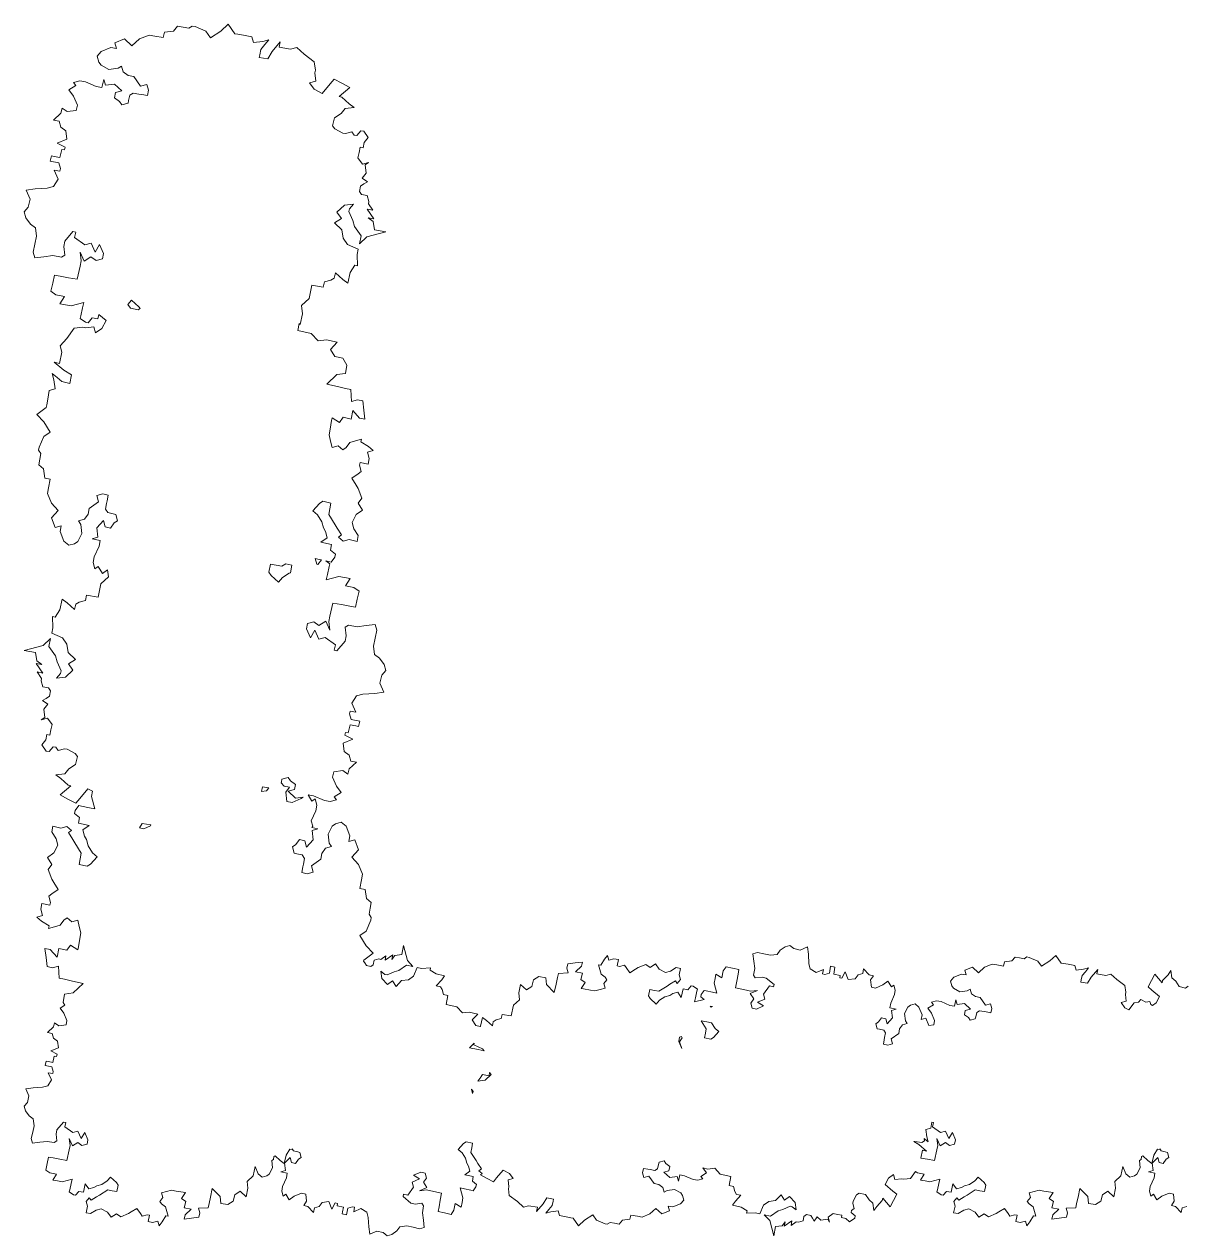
# Model space of a CAD drawing. Header units: millimetres. Extents: x 14385 to 129787, y 107826 to 186798.
# Drawn here: x 58770 to 63507, y 123948 to 128892 of the extents above; entities that cross this region are included whole.
import ezdxf

# ---------------------------------------------------------------- set-up
doc = ezdxf.new("R2010")
doc.units = ezdxf.units.MM
doc.header["$LTSCALE"] = 1000
doc.layers.add('FF-PLANTS', color=86, linetype='Continuous')

msp = doc.modelspace()

# ---------------------------------------------------------------- linework, layer by layer
at = {"layer": 'FF-PLANTS', "linetype": 'Continuous', "lineweight": 5, "flags": 128}
msp.add_lwpolyline([(63511.4, 124068), (63492.3, 124062.5), (63489, 124043.9), (63466.2, 124068.3), (63448.7, 124072.2), (63460.7, 124088.9), (63457, 124118.7), (63439.6, 124122.6), (63410.1, 124109.8), (63389.3, 124095), (63375.2, 124117.5), (63364.8, 124110.1), (63359.4, 124130.7), (63362.7, 124149.3), (63378.1, 124184.6), (63381.4, 124203.2), (63355.2, 124209), (63374.3, 124214.4), (63370.6, 124244.3), (63393, 124268.3), (63398.4, 124247.8), (63415.8, 124243.9), (63427.9, 124260.6), (63438.3, 124268), (63432.8, 124288.5), (63424.1, 124290.5), (63406.7, 124294.3), (63401.6, 124302.5), (63401.6, 124300.6), (63392.3, 124302.2), (63377.2, 124277.7), (63369.5, 124242.9), (63352.8, 124254.9), (63331.7, 124274.6), (63330.3, 124272.6), (63327.5, 124271.8), (63324.9, 124259.9), (63318.3, 124255.7), (63322, 124226), (63308.3, 124200), (63297.9, 124192.7), (63278.8, 124187.2), (63263, 124200.4), (63250.9, 124231.4), (63242.4, 124193), (63218, 124170.1), (63221.5, 124142.3), (63213.7, 124107.4), (63189.7, 124129.8), (63167.2, 124115.7), (63161.4, 124089.6), (63138.9, 124075.4), (63111, 124080.4), (63107.5, 124108.2), (63076.1, 124141), (63068.3, 124106.1), (63062.5, 124080), (63058.7, 124062.5), (63019.5, 124060.4), (63025, 124041.3), (63021.1, 124023.9), (62991.2, 124020.1), (62961.4, 124016.4), (62965.3, 124033.8), (62989.7, 124056.7), (62961.7, 124061.7), (62967.5, 124087.8), (62950.9, 124099.9), (62966, 124124.4), (62956.7, 124126), (62928.7, 124131), (62910.1, 124134.3), (62889.6, 124128.9), (62869, 124123.5), (62874.5, 124104.4), (62861.3, 124088.6), (62868.7, 124078.2), (62885.4, 124066.2), (62890.8, 124047.1), (62896.2, 124028), (62886.9, 124029.7), (62871.8, 124005.1), (62858.7, 123989.4), (62853.2, 124008.5), (62832.7, 124003.1), (62814.1, 124006.4), (62819.9, 124032.5), (62810.5, 124034.2), (62790, 124028.8), (62782.6, 124039.2), (62767.9, 124059.9), (62745.4, 124045.8), (62734.2, 124038.7), (62702.4, 124026.3), (62685.7, 124038.3), (62663.2, 124024.2), (62648.5, 124044.9), (62622.5, 124058.6), (62601.9, 124053.2), (62579.5, 124039.1), (62560.8, 124042.4), (62566.6, 124068.6), (62561.2, 124087.7), (62574.4, 124103.4), (62581.7, 124093.1), (62604.2, 124107.2), (62615.5, 124114.3), (62649.2, 124135.5), (62667.8, 124132.1), (62686.4, 124128.8), (62692.2, 124155), (62684.8, 124165.4), (62660.8, 124187.8), (62647.6, 124172), (62625.1, 124157.9), (62604.6, 124152.5), (62593.3, 124145.4), (62572.8, 124140), (62558.1, 124160.7), (62550.3, 124125.9), (62531.7, 124129.2), (62518.5, 124113.4), (62509.2, 124115), (62492.5, 124127.1), (62494.5, 124135.8), (62500.3, 124162), (62504.1, 124179.4), (62463.1, 124168.6), (62444.4, 124171.9), (62425.8, 124175.2), (62440.9, 124199.7), (62413, 124204.7), (62405.4, 124210.2), (62385.4, 124182.6), (62357.6, 124179), (62348.9, 124181), (62321.1, 124177.5), (62315.7, 124198), (62294.9, 124183.3), (62281.2, 124157.3), (62312.8, 124130.9), (62328.6, 124117.8), (62314.9, 124091.8), (62301.2, 124065.8), (62271.3, 124101.4), (62269.6, 124092.1), (62247.2, 124068.1), (62235.2, 124051.4), (62231.4, 124081.3), (62215.6, 124094.4), (62201.5, 124116.9), (62175.3, 124122.7), (62165, 124115.3), (62151.3, 124089.3), (62149.6, 124080), (62155, 124059.5), (62144.6, 124052.1), (62143, 124042.8), (62158.8, 124029.6), (62157.1, 124020.3), (62136.3, 124005.6), (62120.6, 124018.8), (62103.1, 124022.6), (62104.8, 124031.9), (62087.3, 124035.8), (62069.9, 124039.7), (62049.1, 124024.9), (62054.5, 124004.4), (62047.5, 124015.6), (62019.7, 124012.1), (62003.9, 124025.3), (61991.8, 124008.6), (61984.8, 124019.8), (61977.7, 124031.1), (61960.3, 124034.9), (61949.9, 124027.5), (61946.6, 124008.9), (61927.5, 124003.5), (61918.8, 124005.4), (61898, 123990.7), (61901.3, 124009.3), (61870.2, 123987.2), (61873.5, 124005.8), (61861.5, 123989.1), (61833.6, 123985.6), (61827, 123948.4), (61810.8, 124010), (61787.9, 124034.4), (61814.1, 124028.6), (61845.2, 124050.7), (61864.3, 124056.2), (61893.8, 124069), (61902.5, 124067.1), (61918.3, 124053.9), (61914.6, 124083.7), (61891.7, 124108.2), (61871, 124093.4), (61856.8, 124115.9), (61834.4, 124091.8), (61806.6, 124088.3), (61785.9, 124073.6), (61770.5, 124038.3), (61753.1, 124042.1), (61716.5, 124040.6), (61718.2, 124049.9), (61693.7, 124065), (61658.8, 124072.7), (61670.8, 124089.4), (61693.2, 124113.4), (61675.8, 124117.3), (61668.7, 124128.5), (61663.3, 124149.1), (61645.9, 124153), (61652.5, 124190.2), (61608.9, 124199.8), (61586.1, 124224.3), (61558.2, 124220.7), (61537.9, 124225.2), (61552.6, 124204.7), (61530.1, 124190.5), (61537.5, 124180.2), (61516.9, 124174.8), (61498.3, 124178.1), (61463, 124193.4), (61444.4, 124196.7), (61438.6, 124170.6), (61433.2, 124189.7), (61403.3, 124185.9), (61379.2, 124208.3), (61399.8, 124213.7), (61403.7, 124231.2), (61387, 124243.2), (61379.6, 124253.6), (61359.1, 124248.2), (61357.1, 124239.5), (61353.3, 124222), (61342, 124215), (61323.4, 124218.3), (61314.1, 124219.9), (61295.5, 124223.2), (61291.6, 124205.8), (61297.1, 124186.7), (61317.6, 124192.1), (61339.7, 124161), (61358.3, 124157.7), (61375, 124145.6), (61380.5, 124126.5), (61391.7, 124133.6), (61421.6, 124137.3), (61447.5, 124123.6), (61454.9, 124113.3), (61460.4, 124094.2), (61447.2, 124078.4), (61415.4, 124065.9), (61396.8, 124069.2), (61402.2, 124050.1), (61370.4, 124037.7), (61346.4, 124060.1), (61322, 124037.2), (61290.2, 124024.8), (61271.6, 124028.1), (61243.7, 124033), (61239.8, 124015.6), (61209.9, 124011.9), (61196.8, 123996.1), (61178.2, 123999.4), (61159.6, 124002.7), (61148.3, 123995.6), (61139, 123997.3), (61103.7, 124012.6), (61089, 124033.4), (61055.2, 124012.2), (61030.8, 123989.4), (61008.7, 124020.5), (60999.4, 124022.2), (60980.8, 124025.5), (60952.9, 124030.4), (60947.4, 124049.5), (60917.6, 124045.8), (60897, 124040.4), (60910.2, 124056.2), (60923.4, 124072), (60927.2, 124089.4), (60929.2, 124098.1), (60901.3, 124103.1), (60886.2, 124078.6), (60859.8, 124047), (60863.7, 124064.5), (60826.4, 124071.1), (60805.9, 124065.7), (60781.8, 124088.1), (60748.5, 124112.2), (60745, 124140), (60746.9, 124148.7), (60743.4, 124176.5), (60763.9, 124181.9), (60749.2, 124202.7), (60723.2, 124216.4), (60696.9, 124184.8), (60683.7, 124169), (60657.7, 124182.7), (60631.7, 124196.4), (60638.3, 124202), (60624.1, 124213.8), (60634.5, 124221.2), (60620.4, 124243.7), (60613.3, 124254.9), (60592.1, 124288.6), (60595.5, 124307.3), (60598.8, 124325.9), (60572.6, 124331.7), (60562.2, 124324.3), (60539.8, 124300.2), (60555.6, 124287.1), (60569.7, 124264.6), (60575.1, 124244), (60582.2, 124232.8), (60587.6, 124212.3), (60566.8, 124197.5), (60601.7, 124189.8), (60598.4, 124171.2), (60614.2, 124158), (60612.5, 124148.7), (60600.5, 124132), (60591.8, 124133.9), (60565.6, 124139.7), (60548.2, 124143.6), (60559, 124102.5), (60555.7, 124083.9), (60552.4, 124065.3), (60527.9, 124080.4), (60522.9, 124052.5), (60510.8, 124035.8), (60484.7, 124041.6), (60458.5, 124047.4), (60461.8, 124066), (60466.8, 124093.9), (60471.8, 124121.8), (60428.2, 124131.5), (60410.7, 124135.4), (60382.9, 124131.9), (60412.4, 124144.7), (60398.3, 124167.1), (60410.3, 124183.8), (60404.9, 124204.4), (60387.5, 124208.2), (60358, 124195.4), (60382.5, 124180.3), (60353, 124167.5), (60358.4, 124147), (60334.3, 124113.6), (60316.9, 124117.5), (60315.2, 124108.2), (60346.8, 124081.8), (60364.3, 124077.9), (60392.1, 124081.5), (60399.1, 124070.2), (60394.2, 124042.3), (60397.9, 124012.4), (60401.7, 123982.6), (60382.6, 123977.1), (60356.4, 123982.9), (60330.2, 123988.7), (60302.4, 123985.2), (60290.4, 123968.6), (60269.6, 123953.8), (60250.5, 123948.4), (60234.7, 123961.5), (60208.6, 123967.3), (60179.1, 123954.5), (60175.4, 123984.4), (60173.3, 124023.5), (60167.9, 124044.1), (60143.3, 124059.2), (60113.9, 124046.4), (60117.2, 124065), (60108.5, 124066.9), (60089.4, 124061.5), (60084.4, 124033.5), (60067, 124037.4), (60068.6, 124046.7), (60071.9, 124065.3), (60045.8, 124071.1), (60047.4, 124080.4), (60038.7, 124082.4), (60025, 124056.4), (60012.5, 124088.2), (59984.7, 124084.7), (59972.7, 124068), (59953.6, 124062.5), (59950.3, 124043.9), (59927.4, 124068.3), (59910, 124072.2), (59922, 124088.9), (59918.3, 124118.7), (59900.8, 124122.6), (59871.3, 124109.8), (59850.6, 124095), (59836.5, 124117.5), (59826.1, 124110.1), (59820.7, 124130.7), (59824, 124149.3), (59839.3, 124184.6), (59842.7, 124203.2), (59816.5, 124209), (59835.6, 124214.4), (59831.8, 124244.3), (59854.3, 124268.3), (59859.7, 124247.8), (59877.1, 124243.9), (59889.1, 124260.6), (59899.5, 124268), (59894.1, 124288.5), (59885.4, 124290.5), (59868, 124294.3), (59862.8, 124302.5), (59862.9, 124300.6), (59853.6, 124302.2), (59838.5, 124277.7), (59830.8, 124242.9), (59814.1, 124254.9), (59793, 124274.6), (59791.6, 124272.6), (59788.8, 124271.8), (59786.2, 124259.9), (59779.5, 124255.7), (59783.3, 124226), (59769.6, 124200), (59759.2, 124192.7), (59740.1, 124187.2), (59724.3, 124200.4), (59712.1, 124231.4), (59703.6, 124193), (59679.2, 124170.1), (59682.7, 124142.3), (59675, 124107.4), (59650.9, 124129.8), (59628.5, 124115.7), (59622.7, 124089.6), (59600.2, 124075.4), (59572.3, 124080.4), (59568.8, 124108.2), (59537.3, 124141), (59529.6, 124106.1), (59523.8, 124080), (59519.9, 124062.5), (59480.8, 124060.4), (59486.2, 124041.3), (59482.4, 124023.9), (59452.5, 124020.1), (59422.7, 124016.4), (59426.5, 124033.8), (59450.9, 124056.7), (59423, 124061.7), (59428.8, 124087.8), (59412.1, 124099.9), (59427.2, 124124.4), (59417.9, 124126), (59390, 124131), (59371.4, 124134.3), (59350.8, 124128.9), (59330.3, 124123.5), (59335.7, 124104.4), (59322.6, 124088.6), (59329.9, 124078.2), (59346.6, 124066.2), (59352.1, 124047.1), (59357.5, 124028), (59348.2, 124029.7), (59333.1, 124005.1), (59319.9, 123989.4), (59314.5, 124008.5), (59293.9, 124003.1), (59275.3, 124006.4), (59281.1, 124032.5), (59271.8, 124034.2), (59251.3, 124028.8), (59243.9, 124039.2), (59229.1, 124059.9), (59206.7, 124045.8), (59195.4, 124038.7), (59163.6, 124026.3), (59147, 124038.3), (59124.5, 124024.2), (59109.7, 124044.9), (59083.8, 124058.6), (59063.2, 124053.2), (59040.7, 124039.1), (59022.1, 124042.4), (59027.9, 124068.6), (59022.5, 124087.7), (59035.6, 124103.4), (59043, 124093.1), (59065.5, 124107.2), (59076.7, 124114.3), (59110.5, 124135.5), (59129.1, 124132.1), (59147.7, 124128.8), (59153.5, 124155), (59146.1, 124165.4), (59122, 124187.8), (59108.9, 124172), (59086.4, 124157.9), (59065.9, 124152.5), (59054.6, 124145.4), (59034.1, 124140), (59019.3, 124160.7), (59011.6, 124125.9), (58993, 124129.2), (58979.8, 124113.4), (58970.5, 124115), (58953.8, 124127.1), (58955.7, 124135.8), (58961.5, 124162), (58965.4, 124179.4), (58924.3, 124168.6), (58905.7, 124171.9), (58887.1, 124175.2), (58902.2, 124199.7), (58874.3, 124204.7), (58857.6, 124216.7), (58863.4, 124242.9), (58869.2, 124269.1), (58887.8, 124265.8), (58915.7, 124260.8), (58943.6, 124255.8), (58953.3, 124299.4), (58957.2, 124316.9), (58953.7, 124344.7), (58966.5, 124315.2), (58989, 124329.3), (59005.6, 124317.3), (59026.2, 124322.7), (59030, 124340.1), (59017.2, 124369.6), (59002.1, 124345.1), (58989.3, 124374.6), (58968.8, 124369.2), (58935.4, 124393.2), (58939.3, 124410.7), (58930, 124412.3), (58903.6, 124380.8), (58899.8, 124363.3), (58903.3, 124335.5), (58892, 124328.5), (58864.1, 124333.4), (58834.3, 124329.7), (58804.4, 124325.9), (58799, 124345), (58804.8, 124371.2), (58810.6, 124397.4), (58807, 124425.2), (58790.4, 124437.2), (58775.6, 124458), (58770.2, 124477.1), (58783.3, 124492.8), (58789.1, 124519), (58776.3, 124548.5), (58806.2, 124552.2), (58845.3, 124554.3), (58865.9, 124559.7), (58881, 124584.2), (58868.2, 124613.7), (58886.8, 124610.4), (58888.7, 124619.1), (58883.3, 124638.2), (58855.4, 124643.2), (58859.2, 124660.6), (58868.5, 124659), (58887.1, 124655.7), (58892.9, 124681.8), (58902.2, 124680.2), (58904.2, 124688.9), (58878.2, 124702.6), (58910, 124715.1), (58906.5, 124742.9), (58889.8, 124754.9), (58884.3, 124774), (58865.7, 124777.3), (58890.1, 124800.2), (58894, 124817.6), (58910.7, 124805.6), (58940.5, 124809.3), (58944.4, 124826.8), (58931.6, 124856.2), (58916.8, 124877), (58935.4, 124888.7), (58928.3, 124900), (58934.5, 124934.7), (58969.1, 124939.1), (59009.9, 124978.2), (58966.5, 124987.8), (58933.9, 124995), (58912.2, 124999.8), (58909.6, 125048.5), (58885.9, 125041.8), (58864.2, 125046.6), (58859.5, 125083.7), (58854.8, 125120.9), (58876.5, 125116.1), (58905, 125085.7), (58911.1, 125120.4), (58943.7, 125113.2), (58958.7, 125134), (58989.2, 125115.2), (58991.2, 125126.8), (58997.4, 125161.5), (59001.5, 125184.7), (58994.8, 125210.2), (58988.1, 125235.8), (58964.3, 125229), (58944.7, 125245.4), (58931.8, 125236.2), (58916.8, 125215.5), (58893, 125208.7), (58869.3, 125201.9), (58871.3, 125213.5), (58840.8, 125232.3), (58821.2, 125248.7), (58845, 125255.5), (58838.2, 125281), (58842.4, 125304.2), (58874.9, 125297), (58877, 125308.6), (58870.2, 125334.1), (58883.2, 125343.3), (58909, 125361.6), (58891.4, 125389.6), (58882.6, 125403.6), (58867.1, 125443.2), (58882.1, 125463.9), (58864.5, 125491.9), (58890.3, 125510.2), (58907.4, 125542.6), (58900.6, 125568.1), (58883.1, 125596.1), (58887.2, 125619.3), (58919.7, 125612), (58943.5, 125618.8), (58963.1, 125602.4), (58950.2, 125593.2), (58967.8, 125565.3), (58976.6, 125551.3), (59003, 125509.3), (58998.8, 125486.2), (58994.7, 125463), (59027.3, 125455.8), (59040.2, 125465), (59068.1, 125494.9), (59048.4, 125511.3), (59030.9, 125539.3), (59024.1, 125564.8), (59015.3, 125578.8), (59008.6, 125604.4), (59034.4, 125622.7), (58991, 125632.4), (58995.2, 125655.5), (58975.5, 125671.9), (58977.6, 125683.5), (58992.6, 125704.2), (59003.4, 125701.8), (59036, 125694.6), (59057.7, 125689.8), (59044.2, 125740.9), (59048, 125762.4), (59030.1, 125771.8), (58997.3, 125732.6), (58981, 125712.9), (58948.6, 125730), (58916.3, 125747), (58960.6, 125784.2), (58949.1, 125786.3), (58919.1, 125814.2), (58898.4, 125829.1), (58935.5, 125833.8), (58951.9, 125853.4), (58979.9, 125871), (58987.1, 125903.6), (58977.9, 125916.5), (58945.6, 125933.5), (58934, 125935.6), (58908.4, 125928.9), (58899.3, 125941.8), (58887.7, 125943.8), (58871.3, 125924.2), (58859.7, 125926.3), (58841.4, 125952.1), (58857.8, 125971.7), (58862.6, 125993.4), (58874.1, 125991.4), (58879, 126013.1), (58883.8, 126034.8), (58865.4, 126060.6), (58839.8, 126053.9), (58853.8, 126062.7), (58849.5, 126097.3), (58865.9, 126116.9), (58845.1, 126131.9), (58859.1, 126140.7), (58873.1, 126149.5), (58877.9, 126171.2), (58868.7, 126184.1), (58845.5, 126188.2), (58838.8, 126212), (58841.2, 126222.8), (58822.8, 126248.7), (58846, 126244.5), (58818.5, 126283.3), (58841.6, 126279.2), (58820.9, 126294.1), (58816.5, 126328.7), (58770.2, 126337), (58846.9, 126357.2), (58877.2, 126385.6), (58870, 126353), (58897.6, 126314.3), (58904.3, 126290.5), (58920.3, 126253.9), (58917.9, 126243), (58901.5, 126223.4), (58938.6, 126228), (58969, 126256.5), (58950.6, 126282.3), (58978.6, 126299.9), (58948.7, 126327.8), (58944.3, 126362.4), (58926, 126388.2), (58882.1, 126407.3), (58886.9, 126429), (58884.9, 126474.5), (58896.5, 126472.4), (58915.3, 126502.9), (58924.9, 126546.3), (58945.6, 126531.3), (58975.6, 126503.4), (58980.4, 126525.1), (58994.4, 126533.9), (59019.9, 126540.7), (59024.7, 126562.4), (59071.1, 126554.1), (59083.1, 126608.4), (59113.5, 126636.8), (59109.8, 126665.6), (59089.1, 126650.8), (59071.5, 126678.8), (59058.6, 126669.6), (59051.9, 126695.2), (59056, 126718.4), (59075.1, 126762.3), (59079.2, 126785.4), (59046.7, 126792.7), (59070.4, 126799.4), (59065.8, 126836.6), (59093.6, 126866.5), (59100.4, 126840.9), (59122.1, 126836.1), (59137.1, 126856.9), (59150, 126866.1), (59143.2, 126891.6), (59132.4, 126894), (59110.7, 126898.8), (59101.9, 126912.8), (59106, 126936), (59108.1, 126947.6), (59112.2, 126970.7), (59090.5, 126975.5), (59066.7, 126968.8), (59073.5, 126943.2), (59034.7, 126915.7), (59030.6, 126892.5), (59015.6, 126871.7), (58991.9, 126865), (59000.7, 126851), (59005.3, 126813.8), (58988.3, 126781.5), (58975.4, 126772.3), (58951.6, 126765.6), (58932, 126782), (58916.4, 126821.5), (58920.6, 126844.7), (58896.8, 126837.9), (58881.3, 126877.4), (58909.2, 126907.4), (58880.7, 126937.7), (58865.2, 126977.3), (58869.4, 127000.5), (58875.5, 127035.2), (58853.8, 127040), (58849.2, 127077.2), (58829.5, 127093.5), (58833.7, 127116.7), (58837.8, 127139.9), (58829, 127153.8), (58831.1, 127165.4), (58850.2, 127209.3), (58876, 127227.7), (58849.6, 127269.6), (58821.2, 127300), (58859.9, 127327.5), (58862, 127339.1), (58866.1, 127362.3), (58872.3, 127397), (58896.1, 127403.8), (58891.4, 127440.9), (58884.7, 127466.5), (58904.3, 127450.1), (58924, 127433.7), (58945.7, 127428.9), (58956.5, 127426.5), (58962.7, 127461.3), (58932.2, 127480), (58892.9, 127512.8), (58914.6, 127508), (58922.9, 127554.3), (58916.2, 127579.9), (58944, 127609.8), (58974, 127651.3), (59008.6, 127655.7), (59019.5, 127653.3), (59054.1, 127657.7), (59060.8, 127632.1), (59086.6, 127650.5), (59103.7, 127682.8), (59074.5, 127707.1), (59070.6, 127689.2), (59047.4, 127693.3), (59031, 127673.7), (59019.4, 127675.8), (58998.7, 127690.7), (59001.1, 127701.6), (59008.3, 127734.1), (59013.1, 127755.8), (58962, 127742.4), (58938.8, 127746.5), (58915.7, 127750.6), (58934.4, 127781.1), (58899.7, 127787.3), (58879, 127802.3), (58886.2, 127834.8), (58893.4, 127867.4), (58916.5, 127863.3), (58951.3, 127857.1), (58986, 127850.9), (58998, 127905.2), (59002.9, 127926.9), (58998.5, 127961.5), (59014.4, 127924.8), (59042.4, 127942.4), (59063.2, 127927.4), (59088.7, 127934.1), (59093.5, 127955.8), (59077.6, 127992.5), (59058.8, 127962), (59042.8, 127998.7), (59017.3, 127992), (58975.8, 128021.9), (58980.6, 128043.6), (58969, 128045.7), (58936.2, 128006.4), (58931.4, 127984.7), (58935.8, 127950.1), (58921.8, 127941.3), (58887.1, 127947.5), (58849.9, 127942.8), (58812.8, 127938.1), (58806, 127961.9), (58813.2, 127994.5), (58820.4, 128027), (58816.1, 128061.6), (58795.3, 128076.6), (58776.9, 128102.4), (58770.2, 128126.2), (58786.6, 128145.8), (58793.8, 128178.4), (58777.8, 128215.1), (58815, 128219.7), (58863.7, 128222.3), (58889.3, 128229.1), (58908.1, 128259.6), (58892.1, 128296.2), (58915.3, 128292.1), (58917.7, 128303), (58910.9, 128326.7), (58876.2, 128332.9), (58881, 128354.6), (58892.6, 128352.6), (58915.7, 128348.4), (58922.9, 128381), (58934.5, 128378.9), (58936.9, 128389.8), (58904.6, 128406.8), (58944.1, 128422.3), (58939.8, 128456.9), (58919, 128471.9), (58912.2, 128495.7), (58889.1, 128499.8), (58919.4, 128528.2), (58924.3, 128549.9), (58945, 128535), (58982.2, 128539.6), (58987, 128561.3), (58971, 128598), (58952.7, 128623.8), (58980.6, 128641.4), (58971.5, 128654.3), (58997, 128661.1), (59020.2, 128656.9), (59064.1, 128637.8), (59087.3, 128633.7), (59094.5, 128666.3), (59101.2, 128642.5), (59138.4, 128647.2), (59168.3, 128619.3), (59142.8, 128612.5), (59137.9, 128590.8), (59158.7, 128575.9), (59167.9, 128562.9), (59193.4, 128569.7), (59195.8, 128580.5), (59200.7, 128602.2), (59214.6, 128611), (59237.8, 128606.9), (59249.4, 128604.8), (59272.5, 128600.7), (59277.4, 128622.4), (59270.6, 128646.2), (59245, 128639.4), (59217.5, 128678.2), (59194.3, 128682.3), (59173.6, 128697.3), (59166.8, 128721.1), (59152.8, 128712.3), (59115.7, 128707.6), (59083.3, 128724.6), (59074.2, 128737.6), (59067.4, 128761.3), (59083.8, 128781), (59123.3, 128796.5), (59146.5, 128792.3), (59139.7, 128816.1), (59179.3, 128831.6), (59209.2, 128803.7), (59239.6, 128832.2), (59279.1, 128847.7), (59302.3, 128843.6), (59337, 128837.4), (59341.8, 128859.1), (59379, 128863.7), (59395.4, 128883.4), (59418.5, 128879.3), (59441.7, 128875.1), (59455.7, 128883.9), (59467.2, 128881.9), (59511.2, 128862.8), (59529.5, 128836.9), (59571.5, 128863.3), (59601.8, 128891.7), (59629.4, 128853), (59640.9, 128850.9), (59664.1, 128846.8), (59698.8, 128840.6), (59705.6, 128816.8), (59742.8, 128821.5), (59768.3, 128828.2), (59751.9, 128808.6), (59735.5, 128789), (59730.7, 128767.3), (59728.3, 128756.4), (59763.1, 128750.2), (59781.9, 128780.7), (59814.6, 128820), (59809.8, 128798.3), (59856.2, 128790), (59881.7, 128796.8), (59911.7, 128768.9), (59953.2, 128738.9), (59957.5, 128704.3), (59955.1, 128693.5), (59959.5, 128658.8), (59933.9, 128652.1), (59952.3, 128626.3), (59984.6, 128609.2), (60017.4, 128648.5), (60033.8, 128668.2), (60066.1, 128651.1), (60098.5, 128634.1), (60054.1, 128596.9), (60065.7, 128594.8), (60095.6, 128566.9), (60116.4, 128551.9), (60079.2, 128547.3), (60062.8, 128527.6), (60034.9, 128510.1), (60027.6, 128477.5), (60036.8, 128464.6), (60069.2, 128447.6), (60080.7, 128445.5), (60106.3, 128452.2), (60115.5, 128439.3), (60127.1, 128437.2), (60143.4, 128456.9), (60155, 128454.8), (60173.4, 128429), (60157, 128409.4), (60152.2, 128387.7), (60140.6, 128389.7), (60135.8, 128368), (60131, 128346.3), (60149.3, 128320.5), (60174.9, 128327.2), (60160.9, 128318.4), (60165.3, 128283.8), (60148.9, 128264.2), (60169.6, 128249.2), (60155.7, 128240.4), (60141.7, 128231.6), (60136.9, 128209.9), (60146, 128197), (60169.2, 128192.9), (60176, 128169.1), (60173.6, 128158.3), (60191.9, 128132.4), (60168.8, 128136.6), (60196.3, 128097.8), (60173.1, 128101.9), (60193.9, 128087), (60198.2, 128052.3), (60244.6, 128044.1), (60167.9, 128023.9), (60137.5, 127995.5), (60144.7, 128028), (60117.2, 128066.8), (60110.4, 128090.6), (60094.5, 128127.2), (60096.9, 128138.1), (60113.3, 128157.7), (60076.1, 128153.1), (60045.7, 128124.6), (60064.1, 128098.8), (60036.1, 128081.2), (60066.1, 128053.3), (60070.4, 128018.7), (60088.8, 127992.9), (60132.7, 127973.8), (60127.9, 127952.1), (60129.8, 127906.6), (60118.3, 127908.7), (60099.5, 127878.2), (60089.8, 127834.8), (60069.1, 127849.8), (60039.2, 127877.7), (60034.4, 127855.9), (60020.4, 127847.2), (59994.8, 127840.4), (59990, 127818.7), (59943.7, 127827), (59931.7, 127772.7), (59901.3, 127744.3), (59905.6, 127709.7), (59896, 127666.3), (59891.1, 127670.9), (59885.9, 127641.9), (59940.2, 127629.8), (59968.6, 127599.5), (60003.2, 127603.8), (60046.6, 127594.2), (60018.8, 127564.3), (60036.3, 127536.3), (60068.9, 127529.1), (60086.5, 127501.1), (60080.3, 127466.4), (60045.7, 127462), (60004.9, 127422.9), (60048.3, 127413.3), (60080.8, 127406.1), (60102.5, 127401.3), (60105.1, 127352.5), (60128.9, 127359.3), (60150.6, 127354.5), (60155.3, 127317.4), (60159.9, 127280.2), (60138.2, 127285), (60109.8, 127315.4), (60103.6, 127280.7), (60071, 127287.9), (60056.1, 127267.1), (60025.6, 127285.9), (60023.5, 127274.3), (60017.3, 127239.6), (60013.2, 127216.4), (60019.9, 127190.9), (60026.7, 127165.3), (60050.4, 127172.1), (60070.1, 127155.7), (60083, 127164.9), (60098, 127185.6), (60121.7, 127192.4), (60145.5, 127199.2), (60143.4, 127187.6), (60173.9, 127168.8), (60193.5, 127152.4), (60169.8, 127145.6), (60176.5, 127120.1), (60172.4, 127096.9), (60139.8, 127104.1), (60137.8, 127092.5), (60144.5, 127067), (60131.6, 127057.8), (60105.8, 127039.4), (60123.3, 127011.5), (60132.1, 126997.5), (60147.6, 126957.9), (60132.7, 126937.2), (60150.2, 126909.2), (60124.4, 126890.9), (60107.4, 126858.5), (60114.1, 126833), (60131.7, 126805), (60127.6, 126781.8), (60095, 126789), (60071.2, 126782.3), (60051.6, 126798.7), (60064.5, 126807.8), (60046.9, 126835.8), (60038.1, 126849.8), (60011.8, 126891.8), (60015.9, 126914.9), (60020, 126938.1), (59987.5, 126945.3), (59974.6, 126936.1), (59946.7, 126906.2), (59966.3, 126889.8), (59983.9, 126861.8), (59990.6, 126836.3), (59999.4, 126822.3), (60006.1, 126796.7), (59980.3, 126778.4), (60023.7, 126768.7), (60019.6, 126745.6), (60039.2, 126729.2), (60037.2, 126717.6), (60022.2, 126696.9), (60011.3, 126699.3), (60000.4, 126701.7), (60016.1, 126690.4), (60013.7, 126679.5), (60006.4, 126647), (60001.6, 126625.3), (60052.8, 126638.7), (60075.9, 126634.6), (60099.1, 126630.5), (60080.3, 126600), (60115, 126593.8), (60135.8, 126578.8), (60128.6, 126546.3), (60121.4, 126513.7), (60098.2, 126517.8), (60063.5, 126524), (60028.7, 126530.2), (60016.7, 126475.9), (60011.9, 126454.2), (60016.3, 126419.6), (60000.3, 126456.3), (59972.3, 126438.7), (59951.6, 126453.7), (59926, 126447), (59921.2, 126425.3), (59937.2, 126388.6), (59956, 126419.1), (59971.9, 126382.4), (59997.5, 126389.1), (60039, 126359.2), (60034.2, 126337.5), (60045.7, 126335.4), (60078.5, 126374.7), (60083.3, 126396.4), (60079, 126431), (60092.9, 126439.8), (60127.7, 126433.6), (60164.8, 126438.3), (60202, 126442.9), (60208.7, 126419.2), (60201.5, 126386.6), (60194.3, 126354.1), (60198.7, 126319.5), (60219.4, 126304.5), (60237.8, 126278.7), (60244.6, 126254.9), (60228.2, 126235.2), (60221, 126202.7), (60236.9, 126166), (60199.8, 126161.4), (60151, 126158.8), (60125.5, 126152), (60106.7, 126121.5), (60122.6, 126084.9), (60099.5, 126089), (60097.1, 126078.1), (60103.8, 126054.4), (60138.6, 126048.2), (60133.8, 126026.5), (60122.2, 126028.5), (60099, 126032.7), (60091.8, 126000.1), (60080.2, 126002.2), (60077.8, 125991.3), (60110.2, 125974.3), (60070.6, 125958.8), (60075, 125924.1), (60095.7, 125909.2), (60102.5, 125885.4), (60125.7, 125881.3), (60095.3, 125852.9), (60090.5, 125831.2), (60069.7, 125846.1), (60032.6, 125841.5), (60027.8, 125819.8), (60043.7, 125783.1), (60062.1, 125757.3), (60034.1, 125739.7), (60043.3, 125726.8), (60017.7, 125720), (59994.6, 125724.2), (59950.6, 125743.3), (59927.5, 125747.4), (59927.5, 125747.4), (59943.2, 125722.3), (59956.2, 125731.5), (59962.9, 125705.9), (59958.8, 125682.7), (59941, 125642), (59947.3, 125619.8), (59942.6, 125614.1), (59968.1, 125608.4), (59944.3, 125601.7), (59949, 125564.5), (59921.1, 125534.6), (59914.4, 125560.2), (59892.7, 125565), (59877.7, 125544.2), (59864.8, 125535), (59871.5, 125509.5), (59882.4, 125507.1), (59904.1, 125502.3), (59912.8, 125488.3), (59908.7, 125465.1), (59906.7, 125453.5), (59902.5, 125430.4), (59924.2, 125425.6), (59948, 125432.3), (59941.3, 125457.9), (59980, 125485.4), (59984.1, 125508.6), (59999.1, 125529.3), (60022.9, 125536.1), (60014.1, 125550.1), (60009.4, 125587.2), (60026.5, 125619.6), (60039.4, 125628.8), (60063.1, 125635.5), (60082.8, 125619.1), (60098.3, 125579.6), (60094.2, 125556.4), (60117.9, 125563.2), (60133.5, 125523.6), (60105.6, 125493.7), (60134, 125463.3), (60149.5, 125423.8), (60145.4, 125400.6), (60139.2, 125365.9), (60160.9, 125361.1), (60165.6, 125323.9), (60185.2, 125307.6), (60181.1, 125284.4), (60177, 125261.2), (60185.7, 125247.2), (60183.7, 125235.7), (60164.6, 125191.8), (60138.8, 125173.4), (60165.1, 125131.4), (60193.5, 125101.1), (60154.8, 125073.5), (60154.1, 125069.3), (60158.7, 125061.8), (60165.8, 125050.6), (60183.2, 125046.7), (60193.6, 125054.1), (60196.9, 125072.7), (60216, 125078.2), (60224.8, 125076.2), (60245.5, 125091), (60242.2, 125072.4), (60273.3, 125094.5), (60270, 125075.9), (60282.1, 125092.6), (60309.9, 125096.1), (60316.5, 125133.3), (60332.7, 125071.7), (60355.6, 125047.3), (60329.4, 125053), (60298.3, 125030.9), (60279.2, 125025.5), (60249.7, 125012.7), (60241, 125014.6), (60225.2, 125027.8), (60228.9, 124997.9), (60251.8, 124973.5), (60272.5, 124988.3), (60286.7, 124965.8), (60309.1, 124989.8), (60336.9, 124993.3), (60357.7, 125008.1), (60373, 125043.4), (60390.5, 125039.5), (60427, 125041.1), (60425.3, 125031.8), (60449.8, 125016.7), (60484.7, 125009), (60472.7, 124992.3), (60450.3, 124968.2), (60467.7, 124964.4), (60474.8, 124953.1), (60480.2, 124932.6), (60497.6, 124928.7), (60491, 124891.5), (60534.6, 124881.8), (60557.5, 124857.4), (60585.3, 124860.9), (60620.2, 124853.2), (60597.7, 124829.1), (60611.9, 124806.7), (60630.1, 124802.6), (60630.9, 124803.9), (60638.6, 124838.8), (60655.3, 124826.8), (60679.4, 124804.4), (60683.2, 124821.8), (60694.5, 124828.9), (60715, 124834.3), (60718.9, 124851.7), (60756.1, 124845.1), (60765.8, 124888.7), (60790.2, 124911.5), (60786.7, 124939.3), (60794.4, 124974.2), (60818.5, 124951.8), (60840.9, 124965.9), (60846.7, 124992.1), (60869.2, 125006.2), (60897.1, 125001.3), (60900.6, 124973.4), (60932.1, 124940.7), (60939.8, 124975.5), (60945.6, 125001.7), (60949.5, 125019.1), (60988.6, 125021.2), (60983.2, 125040.3), (60987, 125057.8), (61016.9, 125061.5), (61046.7, 125065.3), (61042.9, 125047.8), (61018.5, 125025), (61046.4, 125020), (61040.6, 124993.8), (61057.3, 124981.8), (61042.2, 124957.3), (61051.5, 124955.6), (61079.4, 124950.7), (61098, 124947.4), (61118.6, 124952.8), (61139.1, 124958.2), (61133.7, 124977.3), (61146.8, 124993.1), (61139.5, 125003.4), (61122.8, 125015.5), (61117.3, 125034.6), (61111.9, 125053.7), (61121.2, 125052), (61136.3, 125076.5), (61149.5, 125092.3), (61154.9, 125073.2), (61175.5, 125078.6), (61194.1, 125075.3), (61188.3, 125049.1), (61197.6, 125047.5), (61218.1, 125052.9), (61225.5, 125042.5), (61240.3, 125021.7), (61262.7, 125035.9), (61274, 125042.9), (61305.8, 125055.4), (61322.4, 125043.4), (61344.9, 125057.5), (61359.7, 125036.7), (61385.6, 125023), (61406.2, 125028.4), (61428.7, 125042.6), (61447.3, 125039.3), (61441.5, 125013.1), (61446.9, 124994), (61433.8, 124978.2), (61426.4, 124988.6), (61403.9, 124974.5), (61392.7, 124967.4), (61358.9, 124946.2), (61340.3, 124949.5), (61321.7, 124952.8), (61315.9, 124926.7), (61323.3, 124916.3), (61347.4, 124893.9), (61360.5, 124909.7), (61383, 124923.8), (61403.6, 124929.2), (61414.8, 124936.3), (61435.3, 124941.7), (61450.1, 124920.9), (61457.8, 124955.8), (61476.4, 124952.5), (61489.6, 124968.3), (61498.9, 124966.6), (61515.6, 124954.6), (61513.7, 124945.9), (61507.9, 124919.7), (61504, 124902.3), (61542.8, 124912.5), (61529.3, 124923.7), (61531, 124933), (61543, 124949.7), (61551.7, 124947.7), (61577.9, 124941.9), (61595.3, 124938.1), (61584.5, 124979.2), (61587.8, 124997.8), (61591.2, 125016.4), (61615.7, 125001.3), (61620.6, 125029.2), (61632.7, 125045.9), (61658.8, 125040.1), (61685, 125034.3), (61681.7, 125015.7), (61676.7, 124987.7), (61671.7, 124959.8), (61715.3, 124950.2), (61732.8, 124946.3), (61760.6, 124949.8), (61731.1, 124937), (61745.2, 124914.5), (61733.2, 124897.8), (61738.6, 124877.3), (61756.1, 124873.4), (61785.5, 124886.2), (61761, 124901.3), (61790.5, 124914.2), (61785.1, 124934.7), (61809.2, 124968.1), (61826.6, 124964.2), (61828.3, 124973.5), (61796.7, 124999.9), (61779.3, 125003.7), (61751.4, 125000.2), (61744.4, 125011.4), (61749.4, 125039.4), (61745.6, 125069.2), (61741.9, 125099.1), (61761, 125104.5), (61787.1, 125098.7), (61813.3, 125092.9), (61841.1, 125096.4), (61853.1, 125113.1), (61873.9, 125127.9), (61893, 125133.3), (61908.8, 125120.1), (61934.9, 125114.3), (61964.4, 125127.1), (61968.2, 125097.3), (61970.3, 125058.1), (61975.7, 125037.6), (62000.2, 125022.5), (62029.6, 125035.3), (62026.3, 125016.7), (62035.1, 125014.8), (62054.2, 125020.2), (62059.1, 125048.1), (62076.6, 125044.3), (62074.9, 125034.9), (62071.6, 125016.3), (62097.8, 125010.5), (62096.1, 125001.2), (62104.8, 124999.3), (62118.5, 125025.3), (62131, 124993.5), (62158.8, 124997), (62170.8, 125013.7), (62189.9, 125019.1), (62193.3, 125037.7), (62216.1, 125013.3), (62233.5, 125009.5), (62221.5, 124992.8), (62225.3, 124962.9), (62242.7, 124959.1), (62272.2, 124971.9), (62292.9, 124986.6), (62307.1, 124964.2), (62317.4, 124971.5), (62322.8, 124951), (62319.5, 124932.4), (62304.2, 124897.1), (62300.9, 124878.5), (62327, 124872.7), (62307.9, 124867.2), (62311.7, 124837.4), (62289.3, 124813.3), (62283.9, 124833.9), (62266.4, 124837.7), (62254.4, 124821), (62244, 124813.7), (62249.4, 124793.1), (62258.1, 124791.2), (62275.6, 124787.3), (62282.6, 124776.1), (62279.3, 124757.5), (62277.7, 124748.2), (62274.3, 124729.6), (62291.8, 124725.7), (62310.9, 124731.1), (62305.5, 124751.7), (62336.6, 124773.8), (62339.9, 124792.4), (62352, 124809.1), (62371.1, 124814.5), (62364, 124825.8), (62360.2, 124855.6), (62373.9, 124881.6), (62384.3, 124889), (62403.4, 124894.4), (62419.2, 124881.3), (62431.7, 124849.5), (62428.4, 124830.9), (62447.5, 124836.3), (62459, 124806.8), (62479.3, 124809.3), (62483.1, 124826.8), (62470.3, 124856.2), (62455.6, 124877), (62478.1, 124891.1), (62470.7, 124901.5), (62491.2, 124906.9), (62509.8, 124903.6), (62545.1, 124888.2), (62563.7, 124884.9), (62569.5, 124911.1), (62575, 124892), (62604.8, 124895.7), (62628.9, 124873.3), (62608.3, 124867.9), (62604.5, 124850.5), (62621.2, 124838.4), (62628.5, 124828.1), (62649.1, 124833.5), (62651, 124842.2), (62654.9, 124859.6), (62666.1, 124866.7), (62684.7, 124863.4), (62694, 124861.7), (62712.6, 124858.4), (62716.5, 124875.9), (62711.1, 124895), (62690.5, 124889.5), (62668.4, 124920.7), (62649.8, 124924), (62633.1, 124936), (62627.7, 124955.1), (62616.4, 124948.1), (62586.6, 124944.3), (62560.6, 124958), (62553.2, 124968.4), (62547.8, 124987.5), (62560.9, 125003.3), (62592.7, 125015.7), (62611.3, 125012.4), (62605.9, 125031.5), (62637.7, 125044), (62661.7, 125021.6), (62686.2, 125044.4), (62717.9, 125056.9), (62736.5, 125053.6), (62764.5, 125048.6), (62768.3, 125066.1), (62798.2, 125069.8), (62811.4, 125085.6), (62830, 125082.3), (62848.6, 125079), (62859.8, 125086), (62869.1, 125084.4), (62904.4, 125069), (62919.2, 125048.3), (62952.9, 125069.5), (62977.3, 125092.3), (62999.4, 125061.2), (63008.7, 125059.5), (63027.3, 125056.2), (63055.3, 125051.2), (63060.7, 125032.1), (63090.6, 125035.9), (63111.1, 125041.3), (63097.9, 125025.5), (63084.8, 125009.7), (63080.9, 124992.3), (63079, 124983.5), (63106.9, 124978.6), (63122, 125003.1), (63148.3, 125034.6), (63144.5, 125017.2), (63181.7, 125010.6), (63202.2, 125016), (63226.3, 124993.6), (63259.6, 124969.5), (63263.2, 124941.7), (63261.2, 124933), (63264.7, 124905.1), (63244.2, 124899.7), (63258.9, 124879), (63275.9, 124870.1), (63296.8, 124899.1), (63315.1, 124901.4), (63324.4, 124912.6), (63344.5, 124902.1), (63361.2, 124904.2), (63364.5, 124891.5), (63372.1, 124887.5), (63387.4, 124898.4), (63401, 124924.4), (63369.5, 124950.7), (63353.7, 124963.9), (63367.4, 124989.9), (63381.1, 125015.9), (63411, 124980.2), (63412.6, 124989.5), (63435.1, 125013.6), (63447.1, 125030.3), (63450.8, 125000.4), (63466.6, 124987.2), (63480.8, 124964.8), (63506.9, 124959), (63517.3, 124966.3)], dxfattribs=at)
for points in [[(59237.9, 127738.4), (59208, 127766.2), (59193.2, 127748.5), (59202.9, 127733), (59235.4, 127725.8), (59243, 127731.2)], [(59982.3, 126705.7), (59978.8, 126706.5), (59957.1, 126711.3), (59963.1, 126688.5), (59967.3, 126687.8)], [(59862, 126684.2), (59836.8, 126689.8), (59821.2, 126680), (59798, 126684.1), (59774.8, 126688.2), (59767.6, 126655.6), (59776.8, 126642.7), (59806.7, 126614.8), (59823.1, 126634.5), (59851.1, 126652.1), (59856.6, 126653.5)], [(59821.3, 125811.4), (59818.9, 125800.6), (59818, 125796.4), (59830.1, 125783.5), (59851.8, 125778.7), (59836.8, 125757.9), (59841.5, 125720.8), (59863.2, 125716), (59899.8, 125731.9), (59908.4, 125738), (59876.4, 125733.9), (59846.4, 125761.8), (59872, 125768.6), (59876.8, 125790.3), (59856, 125805.2), (59846.9, 125818.1)], [(59765.4, 125776.3), (59742.2, 125780.4), (59737.8, 125760.5), (59758.8, 125763.2), (59767.9, 125775.8)], [(59286.4, 125624.7), (59251.7, 125630.9), (59240.7, 125613.1), (59257.6, 125609.4), (59285.7, 125621.6)], [(61576.7, 124884.2), (61569.5, 124885.7), (61567.2, 124881.9), (61572.3, 124881)], [(61570.9, 124750), (61581.3, 124757.4), (61603.7, 124781.4), (61587.9, 124794.6), (61573.8, 124817.1), (61573.7, 124817.3), (61553.7, 124820.9), (61531.4, 124824.9), (61551.4, 124793), (61548.1, 124774.4), (61544.7, 124755.8)], [(60605.7, 124733.9), (60586.6, 124715.5), (60621.5, 124707.8), (60646.2, 124702.3), (60639.5, 124711.7), (60604.2, 124727.1)], [(61439.4, 124741.5), (61452.2, 124712.1), (61452.7, 124713), (61442.2, 124739.8), (61454.2, 124756.5), (61451.3, 124761.1), (61443.2, 124759)], [(60639.8, 124607), (60633.8, 124598.7), (60633, 124595.1), (60619.8, 124579.3), (60649.7, 124583), (60674.1, 124605.9), (60668.2, 124614.1), (60665.9, 124601.2)], [(60598.9, 124528.4), (60600.8, 124537.3), (60594, 124547), (60598.7, 124529)], [(62528, 124374.6), (62507.5, 124369.2), (62474.1, 124393.2), (62478, 124410.7), (62471.6, 124411.8), (62467.1, 124386.9), (62448, 124381.5), (62451.8, 124351.7), (62457.2, 124331.1), (62441.4, 124344.3), (62440.8, 124344.8), (62442, 124335.5), (62430.8, 124328.5), (62402.8, 124333.4), (62398.5, 124332.9), (62419, 124320.2), (62450.6, 124293.9), (62433.1, 124297.7), (62427.4, 124265.6), (62454.5, 124260.8), (62482.4, 124255.8), (62492, 124299.4), (62495.9, 124316.9), (62492.4, 124344.7), (62505.2, 124315.2), (62527.7, 124329.3), (62544.4, 124317.3), (62564.9, 124322.7), (62568.8, 124340.1), (62556, 124369.6), (62540.9, 124345.1)]]:
    msp.add_lwpolyline(points, close=True, dxfattribs=at)

doc.saveas('drawing.dxf')
